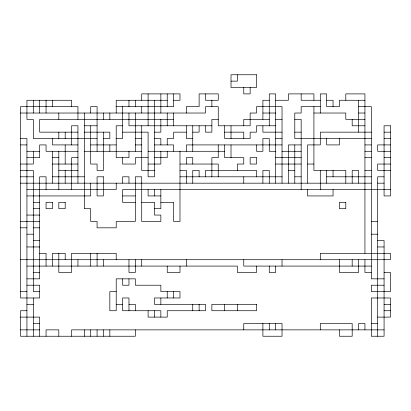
<?xml version="1.0" encoding="UTF-8"?>
<svg xmlns="http://www.w3.org/2000/svg" width="411" height="411" viewBox="0 0 411 411"><rect width="100%" height="100%" fill="white"/><g stroke="black" fill="none" stroke-linecap="round" stroke-linejoin="round"><path stroke-width="0.62" d="M231.013 81.137L237.388 81.137L237.388 74.761M167.236 100.269L116.215 100.269L116.215 113.025M173.612 100.269L179.987 100.269L179.987 93.893L141.723 93.893L141.723 100.269M269.277 100.269L262.896 100.269L262.896 119.401M275.653 100.269L288.409 100.269L288.409 93.893L313.917 93.893L313.917 100.269M320.297 100.269L301.165 100.269L301.165 93.893M326.673 100.269L333.054 100.269L333.054 106.649M364.937 100.269L339.429 100.269L339.429 106.649L326.673 106.649L326.673 93.893L320.297 93.893L320.297 113.025M116.215 106.649L173.612 106.649L173.612 93.893M320.297 106.649L301.165 106.649L301.165 113.025L294.785 113.025L294.785 138.538L371.318 138.538M358.562 106.649L371.318 106.649L371.318 278.843L384.074 278.843M20.55 113.025L205.5 113.025L205.5 106.649L218.256 106.649L218.256 125.781L250.145 125.781L250.145 113.025L256.521 113.025L256.521 106.649L282.033 106.649L282.033 183.178M262.896 113.025L275.653 113.025M313.917 113.025L345.805 113.025L345.805 119.401L364.937 119.401M358.562 113.025L364.937 113.025M173.612 119.401L39.682 119.401L39.682 132.157L77.946 132.157M218.256 119.401L211.876 119.401L211.876 132.157L205.5 132.157L205.5 125.781M269.277 119.401L243.764 119.401L243.764 125.781M275.653 119.401L282.033 119.401M294.785 119.401L301.165 119.401L301.165 189.558M84.327 125.781L97.083 125.781M122.591 125.781L116.215 125.781L116.215 157.67L128.967 157.67L128.967 151.289M211.876 125.781L128.967 125.781L128.967 113.025M275.653 125.781L256.521 125.781L256.521 132.157L250.145 132.157L250.145 138.538L224.632 138.538L224.632 125.781M364.937 125.781L352.186 125.781L352.186 119.401M84.327 132.157L109.835 132.157L109.835 138.538L103.459 138.538M122.591 132.157L148.104 132.157L148.104 176.802L154.479 176.802L154.479 100.269M154.479 132.157L160.855 132.157L160.855 119.401M186.368 132.157L173.612 132.157L173.612 138.538L167.236 138.538L167.236 144.913M192.744 132.157L199.124 132.157L199.124 125.781M224.632 132.157L243.764 132.157L243.764 138.538M282.033 132.157L262.896 132.157L262.896 125.781M294.785 132.157L301.165 132.157M371.318 132.157L320.297 132.157L320.297 144.913L307.541 144.913L307.541 183.178M384.074 132.157L390.45 132.157M20.55 138.538L26.926 138.538L26.926 336.239M97.083 138.538L33.306 138.538L33.306 119.401L26.926 119.401L26.926 100.269L71.571 100.269L71.571 106.649M116.215 138.538L122.591 138.538L122.591 106.649M135.347 138.538L141.723 138.538M154.479 138.538L160.855 138.538L160.855 144.913M192.744 138.538L186.368 138.538L186.368 125.781M275.653 138.538L282.033 138.538M384.074 138.538L390.45 138.538M20.55 144.913L26.926 144.913M77.946 144.913L52.438 144.913L52.438 138.538M90.703 144.913L116.215 144.913M135.347 144.913L141.723 144.913M154.479 144.913L173.612 144.913L173.612 151.289M282.033 144.913L186.368 144.913L186.368 151.289M301.165 144.913L288.409 144.913L288.409 183.178M364.937 144.913L371.318 144.913M390.45 144.913L377.694 144.913L377.694 151.289L390.45 151.289M26.926 151.289L39.682 151.289M77.946 151.289L46.063 151.289L46.063 144.913L39.682 144.913L39.682 157.67L26.926 157.67M84.327 151.289L141.723 151.289M148.104 151.289L224.632 151.289M275.653 151.289L269.277 151.289L269.277 138.538L262.896 138.538L262.896 151.289L256.521 151.289L256.521 144.913M282.033 151.289L301.165 151.289M364.937 151.289L371.318 151.289M52.438 157.67L58.814 157.67M77.946 157.67L71.571 157.67L71.571 189.558M148.104 157.67L135.347 157.67L135.347 164.046L122.591 164.046L122.591 157.67M154.479 157.67L167.236 157.67L167.236 151.289M275.653 157.67L301.165 157.67M364.937 157.67L371.318 157.67M384.074 157.67L390.45 157.67M20.55 164.046L33.306 164.046L33.306 151.289M52.438 164.046L77.946 164.046M148.104 164.046L160.855 164.046L160.855 151.289M179.987 164.046L218.256 164.046L218.256 176.802M275.653 164.046L301.165 164.046M307.541 164.046L313.917 164.046M390.45 164.046L377.694 164.046L377.694 170.421L390.45 170.421M20.55 170.421L33.306 170.421L33.306 291.599L39.682 291.599M58.814 170.421L77.946 170.421M154.479 170.421L141.723 170.421L141.723 125.781M179.987 170.421L186.368 170.421L186.368 183.178M288.409 170.421L294.785 170.421M364.937 170.421L371.318 170.421M20.55 176.802L33.306 176.802M52.438 176.802L84.327 176.802M179.987 176.802L282.033 176.802M294.785 176.802L301.165 176.802M326.673 176.802L371.318 176.802M384.074 176.802L377.694 176.802L377.694 336.239M20.55 183.178L371.318 183.178M377.694 183.178L384.074 183.178M26.926 189.558L116.215 189.558L116.215 183.178M390.45 189.558L122.591 189.558L122.591 202.31L135.347 202.31M26.926 195.934L90.703 195.934L90.703 183.178M122.591 195.934L135.347 195.934M160.855 195.934L148.104 195.934L148.104 189.558M33.306 202.31L39.682 202.31M141.723 202.31L154.479 202.31L154.479 215.066L160.855 215.066L160.855 221.442L141.723 221.442L141.723 176.802L135.347 176.802L135.347 221.442L116.215 221.442L116.215 227.822L97.083 227.822L97.083 221.442L90.703 221.442L90.703 208.69L84.327 208.69L84.327 113.025M160.855 202.31L173.612 202.31L173.612 221.442L179.987 221.442L179.987 151.289M33.306 208.69L39.682 208.69M154.479 208.69L160.855 208.69L160.855 189.558M26.926 215.066L39.682 215.066M20.55 221.442L39.682 221.442M371.318 221.442L377.694 221.442M20.55 227.822L26.926 227.822M33.306 227.822L39.682 227.822M26.926 234.198L33.306 234.198M371.318 234.198L377.694 234.198M33.306 240.579L39.682 240.579M377.694 240.579L384.074 240.579L384.074 336.239L371.318 336.239L371.318 297.975L390.45 297.975L390.45 317.107L377.694 317.107M26.926 246.954L39.682 246.954M377.694 246.954L384.074 246.954M39.682 253.33L46.063 253.33L46.063 266.087M20.55 259.711L390.45 259.711L390.45 253.33L320.297 253.33L320.297 259.711M26.926 266.087L237.388 266.087L237.388 272.462L256.521 272.462L256.521 266.087M371.318 266.087L243.764 266.087L243.764 259.711M33.306 272.462L39.682 272.462M371.318 272.462L364.937 272.462L364.937 259.711M384.074 272.462L390.45 272.462L390.45 291.599L371.318 291.599L371.318 285.219L384.074 285.219M26.926 278.843L39.682 278.843L39.682 176.802L46.063 176.802L46.063 189.558M26.926 285.219L39.682 285.219L39.682 297.975L20.55 297.975L20.55 106.649L77.946 106.649L77.946 119.401M20.55 291.599L26.926 291.599M116.215 291.599L109.835 291.599L109.835 310.731L116.215 310.731L116.215 278.843L135.347 278.843L135.347 285.219L160.855 285.219L160.855 291.599L179.987 291.599L179.987 297.975L154.479 297.975L154.479 304.351L205.5 304.351L205.5 310.731L167.236 310.731L167.236 317.107L148.104 317.107L148.104 310.731M26.926 304.351L33.306 304.351M116.215 304.351L122.591 304.351M128.967 304.351L135.347 304.351L135.347 310.731M384.074 304.351L390.45 304.351M26.926 310.731L20.55 310.731L20.55 336.239L135.347 336.239L135.347 329.863M384.074 310.731L390.45 310.731M20.55 317.107L39.682 317.107L39.682 336.239M33.306 323.488L39.682 323.488M371.318 323.488L377.694 323.488M20.55 329.863L39.682 329.863M384.074 329.863L71.571 329.863L71.571 336.239M364.937 253.33L364.937 93.893L345.805 93.893L345.805 100.269M364.937 329.863L364.937 323.488L358.562 323.488L358.562 329.863M358.562 100.269L358.562 132.157M358.562 183.178L358.562 170.421L352.186 170.421L352.186 183.178M358.562 259.711L358.562 272.462L339.429 272.462L339.429 259.711M352.186 259.711L352.186 266.087M345.805 183.178L345.805 170.421L313.917 170.421L313.917 106.649M339.429 138.538L339.429 144.913L326.673 144.913L326.673 138.538M339.429 329.863L339.429 336.239L352.186 336.239L352.186 323.488L320.297 323.488L320.297 329.863M333.054 170.421L333.054 176.802M333.054 189.558L333.054 195.934L307.541 195.934L307.541 189.558M326.673 170.421L326.673 183.178M320.297 170.421L320.297 189.558M294.785 144.913L294.785 183.178M282.033 259.711L282.033 266.087M275.653 183.178L275.653 93.893L269.277 93.893L269.277 125.781M275.653 266.087L275.653 272.462L269.277 272.462L269.277 266.087M275.653 323.488L275.653 329.863M269.277 183.178L269.277 170.421L262.896 170.421L262.896 183.178M269.277 323.488L269.277 329.863M262.896 323.488L262.896 336.239L282.033 336.239L282.033 323.488L243.764 323.488L243.764 329.863M256.521 176.802L256.521 170.421L205.5 170.421L205.5 176.802M250.145 87.512L250.145 93.893L243.764 93.893L243.764 87.512M243.764 176.802L243.764 183.178M237.388 170.421L237.388 164.046L243.764 164.046L243.764 157.67L224.632 157.67L224.632 144.913M237.388 304.351L237.388 310.731M231.013 125.781L231.013 138.538M231.013 144.913L231.013 157.67M224.632 304.351L224.632 310.731M218.256 144.913L218.256 157.67L211.876 157.67L211.876 176.802M211.876 100.269L211.876 106.649M205.5 93.893L205.5 100.269L218.256 100.269L218.256 93.893L199.124 93.893L199.124 106.649L186.368 106.649L186.368 113.025M199.124 176.802L199.124 170.421L192.744 170.421L192.744 183.178M199.124 304.351L199.124 310.731M192.744 125.781L192.744 151.289M192.744 164.046L192.744 157.67L186.368 157.67L186.368 164.046M192.744 304.351L192.744 310.731M186.368 259.711L186.368 266.087M179.987 266.087L179.987 272.462L167.236 272.462L167.236 266.087M173.612 113.025L173.612 125.781M173.612 291.599L173.612 297.975M167.236 93.893L167.236 106.649M167.236 113.025L167.236 125.781M167.236 291.599L167.236 297.975M160.855 93.893L160.855 113.025M160.855 297.975L160.855 304.351M160.855 317.107L160.855 310.731L122.591 310.731L122.591 297.975L128.967 297.975L128.967 310.731M154.479 189.558L154.479 195.934M154.479 310.731L154.479 317.107M148.104 93.893L148.104 125.781M141.723 106.649L141.723 113.025M141.723 259.711L141.723 266.087M135.347 100.269L135.347 106.649M135.347 113.025L135.347 151.289M135.347 259.711L135.347 272.462L128.967 272.462L128.967 259.711M128.967 100.269L128.967 106.649M128.967 183.178L128.967 176.802L122.591 176.802L122.591 183.178M128.967 278.843L128.967 285.219L122.591 285.219L122.591 278.843M116.215 259.711L116.215 253.33L71.571 253.33L71.571 272.462L58.814 272.462L58.814 253.33M109.835 113.025L109.835 119.401M109.835 144.913L109.835 151.289M109.835 329.863L109.835 336.239M103.459 113.025L103.459 119.401M103.459 132.157L103.459 170.421L97.083 170.421L97.083 164.046L90.703 164.046L90.703 125.781M103.459 259.711L103.459 266.087M103.459 329.863L103.459 336.239M97.083 151.289L97.083 106.649L90.703 106.649L90.703 113.025M97.083 253.33L97.083 266.087M97.083 329.863L97.083 336.239M90.703 253.33L90.703 266.087M90.703 329.863L90.703 336.239M84.327 329.863L84.327 336.239M77.946 183.178L77.946 125.781L71.571 125.781L71.571 144.913M77.946 259.711L77.946 266.087M65.195 132.157L65.195 138.538M65.195 144.913L65.195 164.046M65.195 170.421L65.195 183.178M65.195 259.711L65.195 253.33L52.438 253.33L52.438 266.087M58.814 113.025L58.814 119.401M58.814 132.157L58.814 138.538M58.814 151.289L58.814 189.558M58.814 336.239L58.814 329.863L46.063 329.863L46.063 336.239M52.438 100.269L52.438 106.649M52.438 151.289L52.438 183.178M46.063 100.269L46.063 113.025M39.682 100.269L39.682 113.025M33.306 100.269L33.306 113.025M33.306 297.975L33.306 336.239M256.521 74.761L231.013 74.761L231.013 87.512L256.521 87.512L256.521 74.761M390.45 125.781L384.074 125.781L384.074 195.934L390.45 195.934L390.45 125.781M256.521 157.67L250.145 157.67L250.145 164.046L256.521 164.046L256.521 157.67M103.459 176.802L97.083 176.802L97.083 195.934L103.459 195.934L103.459 176.802M52.438 202.31L46.063 202.31L46.063 208.69L52.438 208.69L52.438 202.31M65.195 202.31L58.814 202.31L58.814 208.69L65.195 208.69L65.195 202.31M345.805 202.31L339.429 202.31L339.429 208.69L345.805 208.69L345.805 202.31M256.521 304.351L211.876 304.351L211.876 310.731L256.521 310.731L256.521 304.351"/></g></svg>
